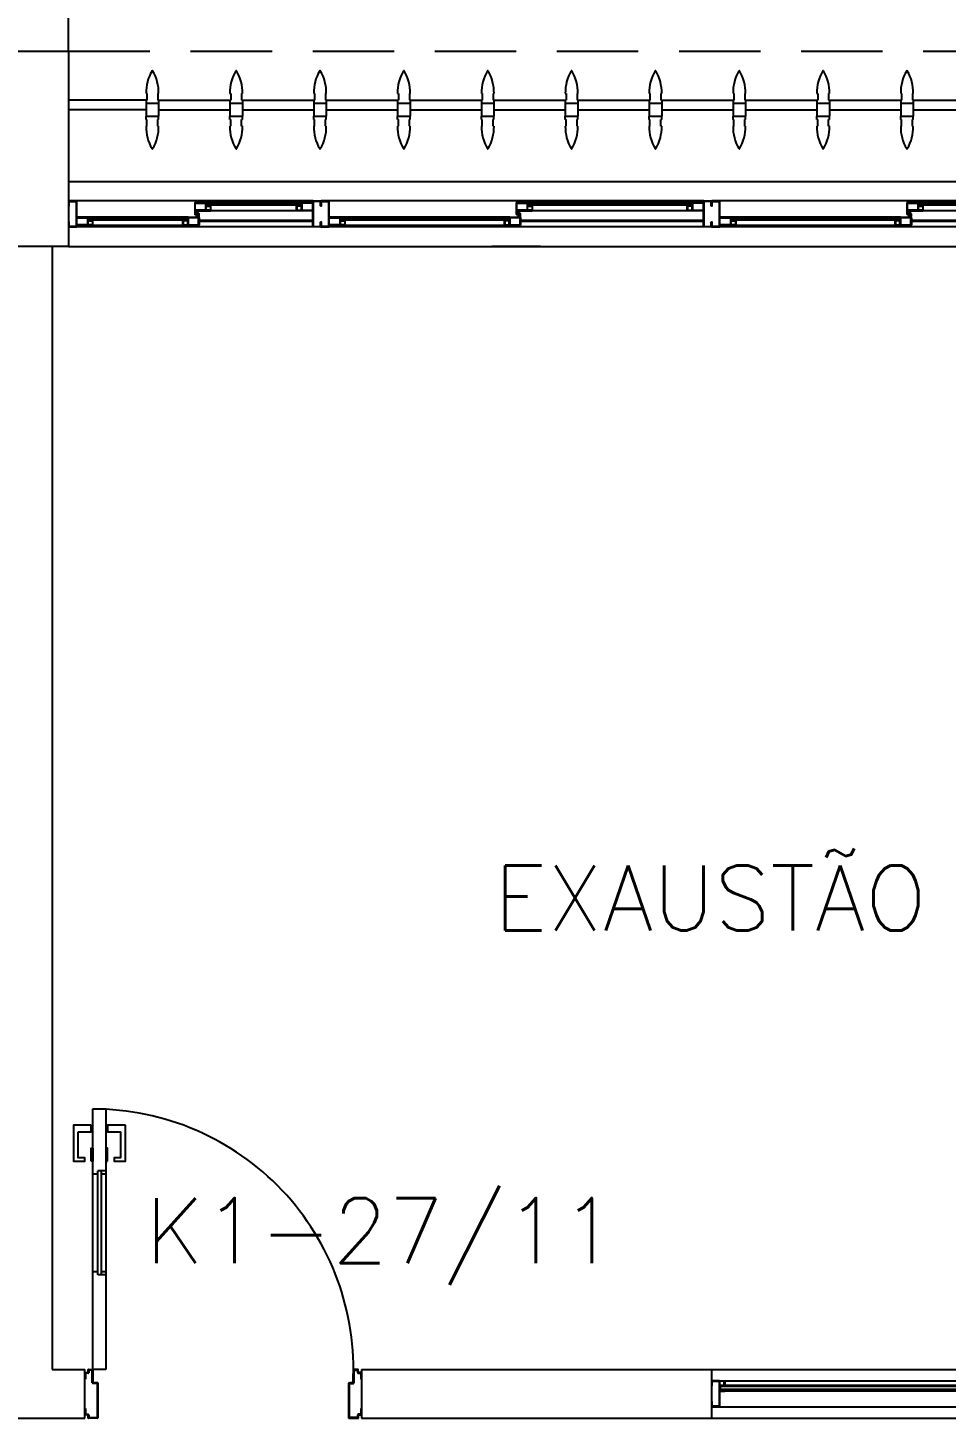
# Model space of a CAD drawing. Header units: millimetres. Extents: x 1887 to 2405, y 1100 to 1335.
# Drawn here: x 2161.485 to 2164.305, y 1267.448 to 1271.72 of the extents above; entities that cross this region are included whole.
import ezdxf

# ---------------------------------------------------------------- set-up
doc = ezdxf.new("R2010")
doc.units = ezdxf.units.MM
doc.linetypes.add('HIDDEN', pattern=[0.375, 0.25, -0.125])
for name, color, linetype in [('AR-ALV', 2, 'Continuous'), ('AR-BRISES', 1, 'Continuous'), ('AR-ESQ', 1, 'Continuous'), ('AR-ESTC', 3, 'Continuous'), ('AR-PEITORIL', 1, 'Continuous'), ('AR-PERGOLAPROJ', 1, 'HIDDEN'), ('AR-PORTA', 1, 'Continuous'), ('BR-PAINEL', 1, 'Continuous'), ('BR-SUPORTE', 1, 'Continuous'), ('DT-ESQ-BAGUETE-C', 2, 'Continuous'), ('DT-ESQ-BAGUETE-V', 1, 'Continuous'), ('DT-ESQ-CHAPA DOBRADA-V', 1, 'Continuous'), ('DT-ESQ-MARCO-V', 1, 'Continuous'), ('DT-ESQ-PERFIL CADEIRA-C', 2, 'Continuous'), ('DT-ESQ-PERFIL CADEIRA-V', 1, 'Continuous'), ('DT-ESQ-PERFIL U SIMPLES-C', 2, 'Continuous'), ('DT-ESQ-PERFIL U-C', 2, 'Continuous'), ('DT-ESQ-PERFIL U-V', 1, 'Continuous'), ('DT-ESQ-VIDRO-C', 2, 'Continuous'), ('ENDEREÇO', 2, 'Continuous'), ('maçaneta', 1, 'Continuous'), ('mov', 1, 'Continuous'), ('PG-PROJ', 1, 'HIDDEN'), ('PM-PERFIL U-C', 2, 'Continuous'), ('PM-VIDRO', 1, 'Continuous'), ('pm1', 2, 'Continuous'), ('pm2', 2, 'Continuous'), ('TEXTO', 2, 'Continuous')]:
    doc.layers.add(name, color=color, linetype=linetype)
doc.styles.add('UNB-100', font='simplex.shx', dxfattribs={"height": 0.2})
doc.styles.add('UNB1-100', font='simplex.shx', dxfattribs={"height": 0.2})

# ---------------------------------------------------------------- blocks, each defined once
blk = doc.blocks.new('EF40-P')
at = {"layer": 'DT-ESQ-BAGUETE-C', "color": 2, "ltscale": 0.1}
for points in [[(2.61, -0.08), (2.5965, -0.08), (2.5965, -0.0785), (2.6095, -0.0785, 0.414214), (2.61, -0.078), (2.61, -0.067, 0.414214), (2.6095, -0.0665), (2.5965, -0.0665), (2.5965, -0.065), (2.61, -0.065, -0.414214), (2.6115, -0.0665), (2.6115, -0.0785, -0.414214)], [(3.1015, -0.08), (3.115, -0.08), (3.115, -0.0785), (3.102, -0.0785, -0.414214), (3.1015, -0.078), (3.1015, -0.067, -0.414214), (3.102, -0.0665), (3.115, -0.0665), (3.115, -0.065), (3.1015, -0.065, 0.414214), (3.1, -0.0665), (3.1, -0.0785, 0.414214)], [(3.81, -0.08), (3.7965, -0.08), (3.7965, -0.0785), (3.8095, -0.0785, 0.414214), (3.81, -0.078), (3.81, -0.067, 0.414214), (3.8095, -0.0665), (3.7965, -0.0665), (3.7965, -0.065), (3.81, -0.065, -0.414214), (3.8115, -0.0665), (3.8115, -0.0785, -0.414214)], [(4.3015, -0.08), (4.315, -0.08), (4.315, -0.0785), (4.302, -0.0785, -0.414214), (4.3015, -0.078), (4.3015, -0.067, -0.414214), (4.302, -0.0665), (4.315, -0.0665), (4.315, -0.065), (4.3015, -0.065, 0.414214), (4.3, -0.0665), (4.3, -0.0785, 0.414214)], [(4.7975, -0.08), (4.784, -0.08), (4.784, -0.0785), (4.797, -0.0785, 0.414214), (4.7975, -0.078), (4.7975, -0.067, 0.414214), (4.797, -0.0665), (4.784, -0.0665), (4.784, -0.065), (4.7975, -0.065, -0.414214), (4.799, -0.0665), (4.799, -0.0785, -0.414214)], [(5.0765, -0.08), (5.09, -0.08), (5.09, -0.0785), (5.077, -0.0785, -0.414214), (5.0765, -0.078), (5.0765, -0.067, -0.414214), (5.077, -0.0665), (5.09, -0.0665), (5.09, -0.065), (5.0765, -0.065, 0.414214), (5.075, -0.0665), (5.075, -0.0785, 0.414214)], [(2.5265, -0.125), (2.54, -0.125), (2.54, -0.1235), (2.527, -0.1235, -0.414214), (2.5265, -0.123), (2.5265, -0.112, -0.414214), (2.527, -0.1115), (2.54, -0.1115), (2.54, -0.11), (2.5265, -0.11, 0.414214), (2.525, -0.1115), (2.525, -0.1235, 0.414214)], [(3.2485, -0.125), (3.235, -0.125), (3.235, -0.1235), (3.248, -0.1235, 0.414214), (3.2485, -0.123), (3.2485, -0.112, 0.414214), (3.248, -0.1115), (3.235, -0.1115), (3.235, -0.11), (3.2485, -0.11, -0.414214), (3.25, -0.1115), (3.25, -0.1235, -0.414214)], [(3.7265, -0.125), (3.74, -0.125), (3.74, -0.1235), (3.727, -0.1235, -0.414214), (3.7265, -0.123), (3.7265, -0.112, -0.414214), (3.727, -0.1115), (3.74, -0.1115), (3.74, -0.11), (3.7265, -0.11, 0.414214), (3.725, -0.1115), (3.725, -0.1235, 0.414214)], [(4.4485, -0.125), (4.435, -0.125), (4.435, -0.1235), (4.448, -0.1235, 0.414214), (4.4485, -0.123), (4.4485, -0.112, 0.414214), (4.448, -0.1115), (4.435, -0.1115), (4.435, -0.11), (4.4485, -0.11, -0.414214), (4.45, -0.1115), (4.45, -0.1235, -0.414214)], [(4.714, -0.125), (4.7275, -0.125), (4.7275, -0.1235), (4.7145, -0.1235, -0.414214), (4.714, -0.123), (4.714, -0.112, -0.414214), (4.7145, -0.1115), (4.7275, -0.1115), (4.7275, -0.11), (4.714, -0.11, 0.414214), (4.7125, -0.1115), (4.7125, -0.1235, 0.414214)]]:
    blk.add_lwpolyline(points, format="xyb", close=True, dxfattribs=at)
at = {"layer": 'DT-ESQ-BAGUETE-V', "ltscale": 0.1}
for p, q in [((2.61, -0.065), (3.1015, -0.065)), ((3.81, -0.065), (4.3015, -0.065)), ((4.7975, -0.065), (5.0765, -0.065))]:
    blk.add_line(p, q, dxfattribs=at)
at = {"layer": 'DT-ESQ-BAGUETE-V', "color": 1, "ltscale": 0.1}
for p, q in [((2.0485, -0.11), (2.5265, -0.11)), ((3.2485, -0.11), (3.7265, -0.11)), ((4.4485, -0.11), (4.714, -0.11))]:
    blk.add_line(p, q, dxfattribs=at)
at = {"layer": 'DT-ESQ-CHAPA DOBRADA-V', "color": 1, "ltscale": 0.1}
for p, q in [((2, -0.077), (2.5615, -0.077)), ((2, -0.08), (2.5615, -0.08)), ((3.2, -0.077), (3.7615, -0.077)), ((3.2, -0.08), (3.7615, -0.08))]:
    blk.add_line(p, q, dxfattribs=at)
at = {"layer": 'DT-ESQ-CHAPA DOBRADA-V', "ltscale": 0.1}
for p, q in [((4.4, -0.077), (4.749, -0.077)), ((4.4, -0.08), (4.749, -0.08))]:
    blk.add_line(p, q, dxfattribs=at)
at = {"layer": 'DT-ESQ-PERFIL CADEIRA-C', "color": 2, "ltscale": 0.1}
for p, q in [((2.5635, -0.0885), (2.61, -0.0885)), ((3.15, -0.0885), (3.1015, -0.0885)), ((3.7635, -0.0885), (3.81, -0.0885)), ((4.35, -0.0885), (4.3015, -0.0885)), ((4.751, -0.0885), (4.7975, -0.0885)), ((5.125, -0.0885), (5.0765, -0.0885)), ((2.573, -0.1335), (2.5265, -0.1335)), ((3.2, -0.1335), (3.2485, -0.1335)), ((3.773, -0.1335), (3.7265, -0.1335)), ((4.7605, -0.1335), (4.714, -0.1335))]:
    blk.add_line(p, q, dxfattribs=at)
at = {"layer": 'DT-ESQ-PERFIL CADEIRA-C', "ltscale": 0.1}
blk.add_line((4.4, -0.1335), (4.4485, -0.1335), dxfattribs=at)
at = {"layer": 'DT-ESQ-PERFIL CADEIRA-C', "color": 2, "ltscale": 0.1}
for points in [[(2.61, -0.087, -1), (2.61, -0.09), (2.5635, -0.09, -0.414214), (2.5615, -0.088), (2.5615, -0.067, -0.414214), (2.5635, -0.065), (2.595, -0.065, -0.414214), (2.5965, -0.0665), (2.5965, -0.087)], [(2.5965, -0.0885, -0.198913), (2.5954, -0.0881, -0.198913), (2.595, -0.087), (2.595, -0.067, 0.414214), (2.5945, -0.0665), (2.5635, -0.0665, 0.414214), (2.563, -0.067), (2.563, -0.088, 0.414214), (2.5635, -0.0885)], [(3.1015, -0.09), (3.15, -0.09), (3.15, -0.0885), (3.115, -0.0885, 0.198912), (3.1161, -0.0881, 0.198913), (3.1165, -0.087), (3.1165, -0.067, -0.414214), (3.117, -0.0665), (3.15, -0.0665), (3.15, -0.065), (3.1165, -0.065, 0.414214), (3.115, -0.0665), (3.115, -0.0785), (3.115, -0.08), (3.115, -0.087), (3.1015, -0.087, 1)], [(3.81, -0.087, -1), (3.81, -0.09), (3.7635, -0.09, -0.414214), (3.7615, -0.088), (3.7615, -0.067, -0.414214), (3.7635, -0.065), (3.795, -0.065, -0.414214), (3.7965, -0.0665), (3.7965, -0.087)], [(3.7965, -0.0885, -0.198913), (3.7954, -0.0881, -0.198913), (3.795, -0.087), (3.795, -0.067, 0.414214), (3.7945, -0.0665), (3.7635, -0.0665, 0.414214), (3.763, -0.067), (3.763, -0.088, 0.414214), (3.7635, -0.0885)], [(4.3015, -0.09), (4.35, -0.09), (4.35, -0.0885), (4.315, -0.0885, 0.198912), (4.3161, -0.0881, 0.198913), (4.3165, -0.087), (4.3165, -0.067, -0.414214), (4.317, -0.0665), (4.35, -0.0665), (4.35, -0.065), (4.3165, -0.065, 0.414214), (4.315, -0.0665), (4.315, -0.0785), (4.315, -0.08), (4.315, -0.087), (4.3015, -0.087, 1)], [(4.7975, -0.087, -1), (4.7975, -0.09), (4.751, -0.09, -0.414214), (4.749, -0.088), (4.749, -0.067, -0.414214), (4.751, -0.065), (4.7825, -0.065, -0.414214), (4.784, -0.0665), (4.784, -0.087)], [(4.784, -0.0885, -0.198913), (4.7829, -0.0881, -0.198913), (4.7825, -0.087), (4.7825, -0.067, 0.414214), (4.782, -0.0665), (4.751, -0.0665, 0.414214), (4.7505, -0.067), (4.7505, -0.088, 0.414214), (4.751, -0.0885)], [(5.0765, -0.09), (5.125, -0.09), (5.125, -0.0885), (5.09, -0.0885, 0.198912), (5.0911, -0.0881, 0.198913), (5.0915, -0.087), (5.0915, -0.067, -0.414214), (5.092, -0.0665), (5.125, -0.0665), (5.125, -0.065), (5.0915, -0.065, 0.414214), (5.09, -0.0665), (5.09, -0.0785), (5.09, -0.08), (5.09, -0.087), (5.0765, -0.087, 1)], [(2.5265, -0.132, 1), (2.5265, -0.135), (2.573, -0.135, 0.414214), (2.575, -0.133), (2.575, -0.112, 0.414214), (2.573, -0.11), (2.5415, -0.11, 0.414214), (2.54, -0.1115), (2.54, -0.132)], [(2.54, -0.1335, 0.198913), (2.5411, -0.1331, 0.198913), (2.5415, -0.132), (2.5415, -0.112, -0.414214), (2.542, -0.1115), (2.573, -0.1115, -0.414214), (2.5735, -0.112), (2.5735, -0.133, -0.414214), (2.573, -0.1335)], [(3.2485, -0.135), (3.2, -0.135), (3.2, -0.1335), (3.235, -0.1335, -0.198912), (3.2339, -0.1331, -0.198913), (3.2335, -0.132), (3.2335, -0.112, 0.414214), (3.233, -0.1115), (3.2, -0.1115), (3.2, -0.11), (3.2335, -0.11, -0.414214), (3.235, -0.1115), (3.235, -0.1235), (3.235, -0.125), (3.235, -0.132), (3.2485, -0.132, -1)], [(3.7265, -0.132, 1), (3.7265, -0.135), (3.773, -0.135, 0.414214), (3.775, -0.133), (3.775, -0.112, 0.414214), (3.773, -0.11), (3.7415, -0.11, 0.414214), (3.74, -0.1115), (3.74, -0.132)], [(3.74, -0.1335, 0.198913), (3.7411, -0.1331, 0.198913), (3.7415, -0.132), (3.7415, -0.112, -0.414214), (3.742, -0.1115), (3.773, -0.1115, -0.414214), (3.7735, -0.112), (3.7735, -0.133, -0.414214), (3.773, -0.1335)], [(4.4485, -0.135), (4.4, -0.135), (4.4, -0.1335), (4.435, -0.1335, -0.198912), (4.4339, -0.1331, -0.198913), (4.4335, -0.132), (4.4335, -0.112, 0.414214), (4.433, -0.1115), (4.4, -0.1115), (4.4, -0.11), (4.4335, -0.11, -0.414214), (4.435, -0.1115), (4.435, -0.1235), (4.435, -0.125), (4.435, -0.132), (4.4485, -0.132, -1)], [(4.714, -0.132, 1), (4.714, -0.135), (4.7605, -0.135, 0.414214), (4.7625, -0.133), (4.7625, -0.112, 0.414214), (4.7605, -0.11), (4.729, -0.11, 0.414214), (4.7275, -0.1115), (4.7275, -0.132)], [(4.7275, -0.1335, 0.198913), (4.7286, -0.1331, 0.198913), (4.729, -0.132), (4.729, -0.112, -0.414214), (4.7295, -0.1115), (4.7605, -0.1115, -0.414214), (4.761, -0.112), (4.761, -0.133, -0.414214), (4.7605, -0.1335)]]:
    blk.add_lwpolyline(points, format="xyb", close=True, dxfattribs=at)
at = {"layer": 'DT-ESQ-PERFIL CADEIRA-V', "color": 1, "ltscale": 0.1}
for p, q in [((2.595, -0.09), (3.1015, -0.09)), ((3.795, -0.09), (4.3015, -0.09)), ((4.7825, -0.09), (5.0765, -0.09)), ((2.0485, -0.135), (2.5265, -0.135)), ((4.4485, -0.135), (4.714, -0.135))]:
    blk.add_line(p, q, dxfattribs=at)
at = {"layer": 'DT-ESQ-PERFIL CADEIRA-V', "color": 2, "ltscale": 0.1}
blk.add_line((3.2485, -0.135), (3.7265, -0.135), dxfattribs=at)
at = {"layer": 'DT-ESQ-PERFIL U SIMPLES-C', "color": 2, "ltscale": 0.1}
for points in [[(2.5635, -0.102), (2.5715, -0.102), (2.5715, -0.1005), (2.5635, -0.1005, -0.414214), (2.563, -0.1), (2.563, -0.092, -0.414214), (2.5635, -0.0915), (2.5715, -0.0915), (2.5715, -0.09), (2.5635, -0.09, 0.414214), (2.5615, -0.092), (2.5615, -0.1, 0.414214)], [(2.573, -0.098), (2.565, -0.098), (2.565, -0.0995), (2.573, -0.0995, -0.414214), (2.5735, -0.1), (2.5735, -0.108, -0.414214), (2.573, -0.1085), (2.565, -0.1085), (2.565, -0.11), (2.573, -0.11, 0.414214), (2.575, -0.108), (2.575, -0.1, 0.414214)], [(3.7635, -0.102), (3.7715, -0.102), (3.7715, -0.1005), (3.7635, -0.1005, -0.414214), (3.763, -0.1), (3.763, -0.092, -0.414214), (3.7635, -0.0915), (3.7715, -0.0915), (3.7715, -0.09), (3.7635, -0.09, 0.414214), (3.7615, -0.092), (3.7615, -0.1, 0.414214)], [(3.773, -0.098), (3.765, -0.098), (3.765, -0.0995), (3.773, -0.0995, -0.414214), (3.7735, -0.1), (3.7735, -0.108, -0.414214), (3.773, -0.1085), (3.765, -0.1085), (3.765, -0.11), (3.773, -0.11, 0.414214), (3.775, -0.108), (3.775, -0.1, 0.414214)], [(4.751, -0.102), (4.759, -0.102), (4.759, -0.1005), (4.751, -0.1005, -0.414214), (4.7505, -0.1), (4.7505, -0.092, -0.414214), (4.751, -0.0915), (4.759, -0.0915), (4.759, -0.09), (4.751, -0.09, 0.414214), (4.749, -0.092), (4.749, -0.1, 0.414214)], [(4.7605, -0.098), (4.7525, -0.098), (4.7525, -0.0995), (4.7605, -0.0995, -0.414214), (4.761, -0.1), (4.761, -0.108, -0.414214), (4.7605, -0.1085), (4.7525, -0.1085), (4.7525, -0.11), (4.7605, -0.11, 0.414214), (4.7625, -0.108), (4.7625, -0.1, 0.414214)]]:
    blk.add_lwpolyline(points, format="xyb", close=True, dxfattribs=at)
at = {"layer": 'DT-ESQ-PERFIL U-C', "color": 2, "ltscale": 0.1}
for points in [[(3.175, -0.0615, 0.414214), (3.1735, -0.06), (3.1515, -0.06, 0.414214), (3.15, -0.0615), (3.15, -0.1385, 0.414214), (3.1515, -0.14), (3.1735, -0.14, 0.414214), (3.175, -0.1385), (3.175, -0.125), (3.1735, -0.125), (3.1735, -0.138, -0.414214), (3.173, -0.1385), (3.152, -0.1385, -0.414214), (3.1515, -0.138), (3.1515, -0.062, -0.414214), (3.152, -0.0615), (3.173, -0.0615, -0.414214), (3.1735, -0.062), (3.1735, -0.075), (3.175, -0.075)], [(3.175, -0.0615, -0.414214), (3.1765, -0.06), (3.1985, -0.06, -0.414214), (3.2, -0.0615), (3.2, -0.1385, -0.414214), (3.1985, -0.14), (3.1765, -0.14, -0.414214), (3.175, -0.1385), (3.175, -0.125), (3.1765, -0.125), (3.1765, -0.138, 0.414214), (3.177, -0.1385), (3.198, -0.1385, 0.414214), (3.1985, -0.138), (3.1985, -0.062, 0.414214), (3.198, -0.0615), (3.177, -0.0615, 0.414214), (3.1765, -0.062), (3.1765, -0.075), (3.175, -0.075)], [(4.375, -0.0615, 0.414214), (4.3735, -0.06), (4.3515, -0.06, 0.414214), (4.35, -0.0615), (4.35, -0.1385, 0.414214), (4.3515, -0.14), (4.3735, -0.14, 0.414214), (4.375, -0.1385), (4.375, -0.125), (4.3735, -0.125), (4.3735, -0.138, -0.414214), (4.373, -0.1385), (4.352, -0.1385, -0.414214), (4.3515, -0.138), (4.3515, -0.062, -0.414214), (4.352, -0.0615), (4.373, -0.0615, -0.414214), (4.3735, -0.062), (4.3735, -0.075), (4.375, -0.075)], [(4.375, -0.0615, -0.414214), (4.3765, -0.06), (4.3985, -0.06, -0.414214), (4.4, -0.0615), (4.4, -0.1385, -0.414214), (4.3985, -0.14), (4.3765, -0.14, -0.414214), (4.375, -0.1385), (4.375, -0.125), (4.3765, -0.125), (4.3765, -0.138, 0.414214), (4.377, -0.1385), (4.398, -0.1385, 0.414214), (4.3985, -0.138), (4.3985, -0.062, 0.414214), (4.398, -0.0615), (4.377, -0.0615, 0.414214), (4.3765, -0.062), (4.3765, -0.075), (4.375, -0.075)], [(5.15, -0.0615, 0.414214), (5.1485, -0.06), (5.1265, -0.06, 0.414214), (5.125, -0.0615), (5.125, -0.1385, 0.414214), (5.1265, -0.14), (5.1485, -0.14, 0.414214), (5.15, -0.1385), (5.15, -0.125), (5.1485, -0.125), (5.1485, -0.138, -0.414214), (5.148, -0.1385), (5.127, -0.1385, -0.414214), (5.1265, -0.138), (5.1265, -0.062, -0.414214), (5.127, -0.0615), (5.148, -0.0615, -0.414214), (5.1485, -0.062), (5.1485, -0.075), (5.15, -0.075)]]:
    blk.add_lwpolyline(points, format="xyb", close=True, dxfattribs=at)
at = {"layer": 'DT-ESQ-PERFIL U-V', "color": 1, "ltscale": 0.1}
for p, q in [((1.9985, -0.06), (3.1515, -0.06)), ((4.3985, -0.06), (5.1265, -0.06)), ((1.9985, -0.14), (3.1515, -0.14)), ((4.3985, -0.14), (5.1265, -0.14))]:
    blk.add_line(p, q, dxfattribs=at)
at = {"layer": 'DT-ESQ-PERFIL U-V', "ltscale": 0.1}
for p, q in [((3.1985, -0.06), (4.3515, -0.06)), ((3.1985, -0.14), (4.3515, -0.14))]:
    blk.add_line(p, q, dxfattribs=at)
at = {"layer": 'DT-ESQ-VIDRO-C', "ltscale": 0.1}
for points in [[(3.1125, -0.085), (3.1125, -0.082), (2.599, -0.082), (2.599, -0.085)], [(4.3125, -0.085), (4.3125, -0.082), (3.799, -0.082), (3.799, -0.085)], [(5.0875, -0.085), (5.0875, -0.082), (4.7865, -0.082), (4.7865, -0.085)], [(2.038, -0.13), (2.038, -0.127), (2.537, -0.127), (2.537, -0.13)], [(3.238, -0.13), (3.238, -0.127), (3.737, -0.127), (3.737, -0.13)], [(4.438, -0.13), (4.438, -0.127), (4.7245, -0.127), (4.7245, -0.13)]]:
    blk.add_lwpolyline(points, close=True, dxfattribs=at)
blk = doc.blocks.new('EF05-P')
at = {"layer": 'DT-ESQ-BAGUETE-C', "ltscale": 0.1}
blk.add_lwpolyline([(0.039, -0.05), (0.0255, -0.05), (0.0255, -0.0485), (0.039, -0.0485), (0.039, -0.0365), (0.0255, -0.0365), (0.0255, -0.035), (0.039, -0.035, -0.414214), (0.0405, -0.0365), (0.0405, -0.0485, -0.414214)], format="xyb", close=True, dxfattribs=at)
at = {"layer": 'DT-ESQ-BAGUETE-C', "color": 2, "ltscale": 0.1}
blk.add_lwpolyline([(1.161, -0.05), (1.1745, -0.05), (1.1745, -0.0485), (1.161, -0.0485), (1.161, -0.0365), (1.1745, -0.0365), (1.1745, -0.035), (1.161, -0.035, 0.414214), (1.1595, -0.0365), (1.1595, -0.0485, 0.414214)], format="xyb", close=True, dxfattribs=at)
at = {"layer": 'DT-ESQ-BAGUETE-V', "color": 2, "ltscale": 0.1}
blk.add_line((1.161, -0.05), (0.039, -0.05), dxfattribs=at)
at = {"layer": 'DT-ESQ-CHAPA DOBRADA-V', "color": 2, "ltscale": 0.1}
blk.add_line((1.16, -0.067), (0.04, -0.067), dxfattribs=at)
at = {"layer": 'DT-ESQ-MARCO-V', "color": 1, "ltscale": 0.1}
for p, q in [((0.0235, -0.035), (1.1765, -0.035)), ((0.0235, -0.115), (1.1765, -0.115))]:
    blk.add_line(p, q, dxfattribs=at)
at = {"layer": 'DT-ESQ-PERFIL U-C', "color": 2, "ltscale": 0.1}
for points in [[(0.025, -0.0655), (0.025, -0.0655, 0.414214), (0.0235, -0.067), (0.0235, -0.1135), (0.0015, -0.1135), (0.0015, -0.1), (0, -0.1), (0, -0.1135, 0.414214), (0.0015, -0.115), (0.0235, -0.115, 0.414214), (0.025, -0.1135), (0.025, -0.067), (0.04, -0.067, 1), (0.04, -0.064), (0.025, -0.064), (0.025, -0.0365, 0.414214), (0.0235, -0.035), (0.0015, -0.035, 0.414214), (0, -0.0365), (0, -0.05), (0.0015, -0.05), (0.0015, -0.0365), (0.0235, -0.0365), (0.0235, -0.064, 0.414214), (0.025, -0.0655), (0.04, -0.0655)], [(1.175, -0.0655), (1.175, -0.0655, -0.414214), (1.1765, -0.067), (1.1765, -0.1135), (1.1985, -0.1135), (1.1985, -0.1), (1.2, -0.1), (1.2, -0.1135, -0.414214), (1.1985, -0.115), (1.1765, -0.115, -0.414214), (1.175, -0.1135), (1.175, -0.067), (1.16, -0.067, -1), (1.16, -0.064), (1.175, -0.064), (1.175, -0.0365, -0.414214), (1.1765, -0.035), (1.1985, -0.035, -0.414214), (1.2, -0.0365), (1.2, -0.05), (1.1985, -0.05), (1.1985, -0.0365), (1.1765, -0.0365), (1.1765, -0.064, -0.414214), (1.175, -0.0655), (1.16, -0.0655)]]:
    blk.add_lwpolyline(points, format="xyb", dxfattribs=at)
at = {"layer": 'DT-ESQ-VIDRO-C', "color": 2, "ltscale": 0.1}
blk.add_lwpolyline([(0.027, -0.062), (0.027, -0.052), (1.173, -0.052), (1.173, -0.062)], close=True, dxfattribs=at)
blk = doc.blocks.new('BR-MODULO8')
at = {"layer": 'BR-PAINEL'}
for p, q in [((-4.9117, 0.27), (-4.9092, 0.27)), ((-4.9092, 0.27), (-4.9092, 0.25)), ((-4.8758, 0.27), (-4.8758, 0.25)), ((-4.8733, 0.27), (-4.8758, 0.27)), ((-4.6542, 0.27), (-4.6517, 0.27)), ((-4.6517, 0.27), (-4.6517, 0.25)), ((-4.6183, 0.27), (-4.6183, 0.25)), ((-4.6158, 0.27), (-4.6183, 0.27)), ((-4.3967, 0.27), (-4.3942, 0.27)), ((-4.3942, 0.27), (-4.3942, 0.25)), ((-4.3608, 0.27), (-4.3608, 0.25)), ((-4.3583, 0.27), (-4.3608, 0.27)), ((-4.1392, 0.27), (-4.1367, 0.27)), ((-4.1367, 0.27), (-4.1367, 0.25)), ((-4.1033, 0.27), (-4.1033, 0.25)), ((-4.1008, 0.27), (-4.1033, 0.27)), ((-3.8817, 0.27), (-3.8792, 0.27)), ((-3.8792, 0.27), (-3.8792, 0.25)), ((-3.8458, 0.27), (-3.8458, 0.25)), ((-3.8433, 0.27), (-3.8458, 0.27)), ((-3.6242, 0.27), (-3.6217, 0.27)), ((-3.6217, 0.27), (-3.6217, 0.25)), ((-3.5883, 0.27), (-3.5883, 0.25)), ((-3.5858, 0.27), (-3.5883, 0.27)), ((-3.3667, 0.27), (-3.3642, 0.27)), ((-3.3642, 0.27), (-3.3642, 0.25)), ((-3.3308, 0.27), (-3.3308, 0.25)), ((-3.3283, 0.27), (-3.3308, 0.27)), ((-3.1092, 0.27), (-3.1067, 0.27)), ((-3.1067, 0.27), (-3.1067, 0.25)), ((-3.0733, 0.27), (-3.0733, 0.25)), ((-3.0708, 0.27), (-3.0733, 0.27)), ((-2.8517, 0.27), (-2.8492, 0.27)), ((-2.8492, 0.27), (-2.8492, 0.25)), ((-2.8158, 0.27), (-2.8158, 0.25)), ((-2.8133, 0.27), (-2.8158, 0.27)), ((-2.5942, 0.27), (-2.5917, 0.27)), ((-2.5917, 0.27), (-2.5917, 0.25)), ((-2.5583, 0.27), (-2.5583, 0.25)), ((-2.5558, 0.27), (-2.5583, 0.27)), ((-4.9117, 0.25), (-4.9117, 0.24)), ((-4.9117, 0.25), (-4.9092, 0.25)), ((-4.9117, 0.24), (-4.8733, 0.24)), ((-4.9117, 0.24), (-4.9117, 0.2)), ((-4.8733, 0.25), (-4.8758, 0.25)), ((-4.8733, 0.25), (-4.8733, 0.24)), ((-4.8733, 0.24), (-4.8733, 0.2)), ((-4.6542, 0.25), (-4.6542, 0.24)), ((-4.6542, 0.25), (-4.6517, 0.25)), ((-4.6542, 0.24), (-4.6158, 0.24)), ((-4.6542, 0.24), (-4.6542, 0.2)), ((-4.6158, 0.25), (-4.6183, 0.25)), ((-4.6158, 0.25), (-4.6158, 0.24)), ((-4.6158, 0.24), (-4.6158, 0.2)), ((-4.3967, 0.25), (-4.3967, 0.24)), ((-4.3967, 0.25), (-4.3942, 0.25)), ((-4.3967, 0.24), (-4.3583, 0.24)), ((-4.3967, 0.24), (-4.3967, 0.2)), ((-4.3583, 0.25), (-4.3608, 0.25)), ((-4.3583, 0.25), (-4.3583, 0.24)), ((-4.3583, 0.24), (-4.3583, 0.2)), ((-4.1392, 0.25), (-4.1392, 0.24)), ((-4.1392, 0.25), (-4.1367, 0.25)), ((-4.1392, 0.24), (-4.1008, 0.24)), ((-4.1392, 0.24), (-4.1392, 0.2)), ((-4.1008, 0.25), (-4.1033, 0.25)), ((-4.1008, 0.25), (-4.1008, 0.24)), ((-4.1008, 0.24), (-4.1008, 0.2)), ((-3.8817, 0.25), (-3.8817, 0.24)), ((-3.8817, 0.25), (-3.8792, 0.25)), ((-3.8817, 0.24), (-3.8433, 0.24)), ((-3.8817, 0.24), (-3.8817, 0.2)), ((-3.8433, 0.25), (-3.8458, 0.25)), ((-3.8433, 0.25), (-3.8433, 0.24)), ((-3.8433, 0.24), (-3.8433, 0.2)), ((-3.6242, 0.25), (-3.6242, 0.24)), ((-3.6242, 0.25), (-3.6217, 0.25)), ((-3.6242, 0.24), (-3.5858, 0.24)), ((-3.6242, 0.24), (-3.6242, 0.2)), ((-3.5858, 0.25), (-3.5883, 0.25)), ((-3.5858, 0.25), (-3.5858, 0.24)), ((-3.5858, 0.24), (-3.5858, 0.2)), ((-3.3667, 0.25), (-3.3667, 0.24)), ((-3.3667, 0.25), (-3.3642, 0.25)), ((-3.3667, 0.24), (-3.3283, 0.24)), ((-3.3667, 0.24), (-3.3667, 0.2)), ((-3.3283, 0.25), (-3.3308, 0.25)), ((-3.3283, 0.25), (-3.3283, 0.24)), ((-3.3283, 0.24), (-3.3283, 0.2)), ((-3.1092, 0.25), (-3.1092, 0.24)), ((-3.1092, 0.25), (-3.1067, 0.25)), ((-3.1092, 0.24), (-3.0708, 0.24)), ((-3.1092, 0.24), (-3.1092, 0.2)), ((-3.0708, 0.25), (-3.0733, 0.25)), ((-3.0708, 0.25), (-3.0708, 0.24)), ((-3.0708, 0.24), (-3.0708, 0.2)), ((-2.8517, 0.25), (-2.8517, 0.24)), ((-2.8517, 0.25), (-2.8492, 0.25)), ((-2.8517, 0.24), (-2.8133, 0.24)), ((-2.8517, 0.24), (-2.8517, 0.2)), ((-2.8133, 0.25), (-2.8158, 0.25)), ((-2.8133, 0.25), (-2.8133, 0.24)), ((-2.8133, 0.24), (-2.8133, 0.2)), ((-2.5942, 0.25), (-2.5942, 0.24)), ((-2.5942, 0.25), (-2.5917, 0.25)), ((-2.5942, 0.24), (-2.5558, 0.24)), ((-2.5942, 0.24), (-2.5942, 0.2)), ((-2.5558, 0.25), (-2.5583, 0.25)), ((-2.5558, 0.25), (-2.5558, 0.24)), ((-2.5558, 0.24), (-2.5558, 0.2)), ((-4.9117, 0.2), (-4.8733, 0.2)), ((-4.9117, 0.19), (-4.9117, 0.2)), ((-4.9117, 0.19), (-4.9092, 0.19)), ((-4.9092, 0.17), (-4.9092, 0.19)), ((-4.8733, 0.19), (-4.8758, 0.19)), ((-4.8758, 0.17), (-4.8758, 0.19)), ((-4.8733, 0.19), (-4.8733, 0.2)), ((-4.6542, 0.2), (-4.6158, 0.2)), ((-4.6542, 0.19), (-4.6542, 0.2)), ((-4.6542, 0.19), (-4.6517, 0.19)), ((-4.6517, 0.17), (-4.6517, 0.19)), ((-4.6158, 0.19), (-4.6183, 0.19)), ((-4.6183, 0.17), (-4.6183, 0.19)), ((-4.6158, 0.19), (-4.6158, 0.2)), ((-4.3967, 0.2), (-4.3583, 0.2)), ((-4.3967, 0.19), (-4.3967, 0.2)), ((-4.3967, 0.19), (-4.3942, 0.19)), ((-4.3942, 0.17), (-4.3942, 0.19)), ((-4.3583, 0.19), (-4.3608, 0.19)), ((-4.3608, 0.17), (-4.3608, 0.19)), ((-4.3583, 0.19), (-4.3583, 0.2)), ((-4.1392, 0.2), (-4.1008, 0.2)), ((-4.1392, 0.19), (-4.1392, 0.2)), ((-4.1392, 0.19), (-4.1367, 0.19)), ((-4.1367, 0.17), (-4.1367, 0.19)), ((-4.1008, 0.19), (-4.1033, 0.19)), ((-4.1033, 0.17), (-4.1033, 0.19)), ((-4.1008, 0.19), (-4.1008, 0.2)), ((-3.8817, 0.2), (-3.8433, 0.2)), ((-3.8817, 0.19), (-3.8817, 0.2)), ((-3.8817, 0.19), (-3.8792, 0.19)), ((-3.8792, 0.17), (-3.8792, 0.19)), ((-3.8433, 0.19), (-3.8458, 0.19)), ((-3.8458, 0.17), (-3.8458, 0.19)), ((-3.8433, 0.19), (-3.8433, 0.2)), ((-3.6242, 0.2), (-3.5858, 0.2)), ((-3.6242, 0.19), (-3.6242, 0.2)), ((-3.6242, 0.19), (-3.6217, 0.19)), ((-3.6217, 0.17), (-3.6217, 0.19)), ((-3.5858, 0.19), (-3.5883, 0.19)), ((-3.5883, 0.17), (-3.5883, 0.19)), ((-3.5858, 0.19), (-3.5858, 0.2)), ((-3.3667, 0.2), (-3.3283, 0.2)), ((-3.3667, 0.19), (-3.3667, 0.2)), ((-3.3667, 0.19), (-3.3642, 0.19)), ((-3.3642, 0.17), (-3.3642, 0.19)), ((-3.3283, 0.19), (-3.3308, 0.19)), ((-3.3308, 0.17), (-3.3308, 0.19)), ((-3.3283, 0.19), (-3.3283, 0.2)), ((-3.1092, 0.2), (-3.0708, 0.2)), ((-3.1092, 0.19), (-3.1092, 0.2)), ((-3.1092, 0.19), (-3.1067, 0.19)), ((-3.1067, 0.17), (-3.1067, 0.19)), ((-3.0708, 0.19), (-3.0733, 0.19)), ((-3.0733, 0.17), (-3.0733, 0.19)), ((-3.0708, 0.19), (-3.0708, 0.2)), ((-2.8517, 0.2), (-2.8133, 0.2)), ((-2.8517, 0.19), (-2.8517, 0.2)), ((-2.8517, 0.19), (-2.8492, 0.19)), ((-2.8492, 0.17), (-2.8492, 0.19)), ((-2.8133, 0.19), (-2.8158, 0.19)), ((-2.8158, 0.17), (-2.8158, 0.19)), ((-2.8133, 0.19), (-2.8133, 0.2)), ((-2.5942, 0.2), (-2.5558, 0.2)), ((-2.5942, 0.19), (-2.5942, 0.2)), ((-2.5942, 0.19), (-2.5917, 0.19)), ((-2.5917, 0.17), (-2.5917, 0.19)), ((-2.5558, 0.19), (-2.5583, 0.19)), ((-2.5583, 0.17), (-2.5583, 0.19)), ((-2.5558, 0.19), (-2.5558, 0.2)), ((-4.9117, 0.17), (-4.9092, 0.17)), ((-4.8733, 0.17), (-4.8758, 0.17)), ((-4.6542, 0.17), (-4.6517, 0.17)), ((-4.6158, 0.17), (-4.6183, 0.17)), ((-4.3967, 0.17), (-4.3942, 0.17)), ((-4.3583, 0.17), (-4.3608, 0.17)), ((-4.1392, 0.17), (-4.1367, 0.17)), ((-4.1008, 0.17), (-4.1033, 0.17)), ((-3.8817, 0.17), (-3.8792, 0.17)), ((-3.8433, 0.17), (-3.8458, 0.17)), ((-3.6242, 0.17), (-3.6217, 0.17)), ((-3.5858, 0.17), (-3.5883, 0.17)), ((-3.3667, 0.17), (-3.3642, 0.17)), ((-3.3283, 0.17), (-3.3308, 0.17)), ((-3.1092, 0.17), (-3.1067, 0.17)), ((-3.0708, 0.17), (-3.0733, 0.17)), ((-2.8517, 0.17), (-2.8492, 0.17)), ((-2.8133, 0.17), (-2.8158, 0.17)), ((-2.5942, 0.17), (-2.5917, 0.17)), ((-2.5558, 0.17), (-2.5583, 0.17))]:
    blk.add_line(p, q, dxfattribs=at)
for centre, radius, start, end in [((-4.7867, 0.2739), 0.1251, 148.4721, 181.772), ((-4.8925, 0.3387), 0.001, 37.1012, 142.8988), ((-4.9983, 0.2739), 0.1251, 358.228, 31.5279), ((-4.5292, 0.2739), 0.1251, 148.4721, 181.772), ((-4.635, 0.3387), 0.001, 37.1012, 142.8988), ((-4.7408, 0.2739), 0.1251, 358.228, 31.5279), ((-4.2717, 0.2739), 0.1251, 148.4721, 181.772), ((-4.3775, 0.3387), 0.001, 37.1012, 142.8988), ((-4.4833, 0.2739), 0.1251, 358.228, 31.5279), ((-4.0142, 0.2739), 0.1251, 148.4721, 181.772), ((-4.12, 0.3387), 0.001, 37.1012, 142.8988), ((-4.2258, 0.2739), 0.1251, 358.228, 31.5279), ((-3.7567, 0.2739), 0.1251, 148.4721, 181.772), ((-3.8625, 0.3387), 0.001, 37.1012, 142.8988), ((-3.9683, 0.2739), 0.1251, 358.228, 31.5279), ((-3.4992, 0.2739), 0.1251, 148.4721, 181.772), ((-3.605, 0.3387), 0.001, 37.1012, 142.8988), ((-3.7108, 0.2739), 0.1251, 358.228, 31.5279), ((-3.2417, 0.2739), 0.1251, 148.4721, 181.772), ((-3.3475, 0.3387), 0.001, 37.1012, 142.8988), ((-3.4533, 0.2739), 0.1251, 358.228, 31.5279), ((-2.9842, 0.2739), 0.1251, 148.4721, 181.772), ((-3.09, 0.3387), 0.001, 37.1012, 142.8988), ((-3.1958, 0.2739), 0.1251, 358.228, 31.5279), ((-2.7267, 0.2739), 0.1251, 148.4721, 181.772), ((-2.8325, 0.3387), 0.001, 37.1012, 142.8988), ((-2.9383, 0.2739), 0.1251, 358.228, 31.5279), ((-2.4692, 0.2739), 0.1251, 148.4721, 181.772), ((-2.575, 0.3387), 0.001, 37.1012, 142.8988), ((-2.6808, 0.2739), 0.1251, 358.228, 31.5279), ((-4.7867, 0.1661), 0.1251, 178.228, 211.5279), ((-4.9983, 0.1661), 0.1251, 328.4721, 1.772), ((-4.5292, 0.1661), 0.1251, 178.228, 211.5279), ((-4.7408, 0.1661), 0.1251, 328.4721, 1.772), ((-4.2717, 0.1661), 0.1251, 178.228, 211.5279), ((-4.4833, 0.1661), 0.1251, 328.4721, 1.772), ((-4.0142, 0.1661), 0.1251, 178.228, 211.5279), ((-4.2258, 0.1661), 0.1251, 328.4721, 1.772), ((-3.7567, 0.1661), 0.1251, 178.228, 211.5279), ((-3.9683, 0.1661), 0.1251, 328.4721, 1.772), ((-3.4992, 0.1661), 0.1251, 178.228, 211.5279), ((-3.7108, 0.1661), 0.1251, 328.4721, 1.772), ((-3.2417, 0.1661), 0.1251, 178.228, 211.5279), ((-3.4533, 0.1661), 0.1251, 328.4721, 1.772), ((-2.9842, 0.1661), 0.1251, 178.228, 211.5279), ((-3.1958, 0.1661), 0.1251, 328.4721, 1.772), ((-2.7267, 0.1661), 0.1251, 178.228, 211.5279), ((-2.9383, 0.1661), 0.1251, 328.4721, 1.772), ((-2.4692, 0.1661), 0.1251, 178.228, 211.5279), ((-2.6808, 0.1661), 0.1251, 328.4721, 1.772), ((-4.8925, 0.1013), 0.001, 217.1012, 322.8988), ((-4.635, 0.1013), 0.001, 217.1012, 322.8988), ((-4.3775, 0.1013), 0.001, 217.1012, 322.8988), ((-4.12, 0.1013), 0.001, 217.1012, 322.8988), ((-3.8625, 0.1013), 0.001, 217.1012, 322.8988), ((-3.605, 0.1013), 0.001, 217.1012, 322.8988), ((-3.3475, 0.1013), 0.001, 217.1012, 322.8988), ((-3.09, 0.1013), 0.001, 217.1012, 322.8988), ((-2.8325, 0.1013), 0.001, 217.1012, 322.8988), ((-2.575, 0.1013), 0.001, 217.1012, 322.8988)]:
    blk.add_arc(centre, radius, start, end, dxfattribs=at)
at = {"layer": 'BR-SUPORTE'}
for p, q in [((-4.9117, 0.25), (-5.15, 0.25)), ((-4.9117, 0.22), (-5.15, 0.22)), ((-4.8733, 0.25), (-4.6517, 0.25)), ((-4.8733, 0.22), (-4.6542, 0.22)), ((-4.6158, 0.25), (-4.3942, 0.25)), ((-4.6158, 0.22), (-4.3967, 0.22)), ((-4.3583, 0.25), (-4.1367, 0.25)), ((-4.3583, 0.22), (-4.1392, 0.22)), ((-4.1008, 0.25), (-3.8792, 0.25)), ((-4.1008, 0.22), (-3.8817, 0.22)), ((-3.8433, 0.25), (-3.6217, 0.25)), ((-3.8433, 0.22), (-3.6242, 0.22)), ((-3.5858, 0.25), (-3.3642, 0.25)), ((-3.5858, 0.22), (-3.3667, 0.22)), ((-3.3283, 0.25), (-3.1067, 0.25)), ((-3.3283, 0.22), (-3.1092, 0.22)), ((-3.0708, 0.25), (-2.8492, 0.25)), ((-3.0708, 0.22), (-2.8517, 0.22)), ((-2.8133, 0.25), (-2.5917, 0.25)), ((-2.8133, 0.22), (-2.5942, 0.22)), ((-2.5558, 0.25), (-2.3342, 0.25)), ((-2.5558, 0.22), (-2.3367, 0.22))]:
    blk.add_line(p, q, dxfattribs=at)
blk = doc.blocks.new('PG-MODULO1-PJ-C')
at = {"layer": 'PG-PROJ'}
for q in [(0.2, 3), (5.35, 0)]:
    blk.add_line((0.2, 0), q, dxfattribs=at)
blk = doc.blocks.new('PM3V')
at = {"layer": 'maçaneta'}
for points in [[(0.02, 0.9), (-0.035, 0.9), (-0.035, 0.79), (0, 0.79), (0, 0.8), (-0.02, 0.8), (-0.02, 0.8785, -0.414214), (-0.0185, 0.88), (0.02, 0.88)], [(0.125, 0.9), (0.07, 0.9), (0.07, 0.88), (0.1085, 0.88, -0.414214), (0.11, 0.8785), (0.11, 0.8), (0.09, 0.8), (0.09, 0.79), (0.125, 0.79)]]:
    blk.add_lwpolyline(points, format="xyb", close=True, dxfattribs=at)
for points in [[(0.02, 0.79), (0.02, 0.83), (0.025, 0.83), (0.025, 0.79)], [(0.07, 0.79), (0.07, 0.83), (0.065, 0.83), (0.065, 0.79)]]:
    blk.add_lwpolyline(points, close=True, dxfattribs=at)
at = {"layer": 'mov'}
blk.add_arc((0.025, 0.15), 0.8, 356.8472, 90, dxfattribs=at)
at = {"layer": 'PM-PERFIL U-C'}
for p, q in [((0, 0.12), (0, 0.1385)), ((0.0015, 0.14), (0.01, 0.14)), ((0.002, 0.138), (0.002, 0.12)), ((0.0105, 0.138), (0.002, 0.138)), ((0.01, 0.14), (0.01, 0.1485)), ((0.0115, 0.15), (0.0235, 0.15)), ((0.012, 0.148), (0.012, 0.1395)), ((0.023, 0.148), (0.012, 0.148)), ((0.023, 0.1085), (0.023, 0.148)), ((0.025, 0.1485), (0.025, 0.109)), ((0.825, 0.1485), (0.825, 0.109)), ((0.8385, 0.15), (0.8265, 0.15)), ((0.827, 0.148), (0.838, 0.148)), ((0.827, 0.1085), (0.827, 0.148)), ((0.838, 0.148), (0.838, 0.1395)), ((0.8395, 0.138), (0.848, 0.138)), ((0.84, 0.14), (0.84, 0.1485)), ((0.8485, 0.14), (0.84, 0.14)), ((0.848, 0.138), (0.848, 0.12)), ((0.85, 0.12), (0.85, 0.1385)), ((0.002, 0.12), (0, 0.12)), ((0.038, 0.107), (0.0245, 0.107)), ((0.0385, 0.109), (0.025, 0.109)), ((0.038, 0.107), (0.038, 0.002)), ((0.04, 0.1075), (0.04, 0.0015)), ((0.81, 0.1075), (0.81, 0.0015)), ((0.8115, 0.109), (0.825, 0.109)), ((0.812, 0.107), (0.8255, 0.107)), ((0.812, 0.107), (0.812, 0.002)), ((0.848, 0.12), (0.85, 0.12)), ((0, 0.03), (0.002, 0.03)), ((0, 0.0115), (0, 0.03)), ((0.01, 0.01), (0.0015, 0.01)), ((0.002, 0.03), (0.002, 0.012)), ((0.002, 0.012), (0.0105, 0.012)), ((0.01, 0.0015), (0.01, 0.01)), ((0.0385, 0), (0.0115, 0)), ((0.012, 0.0105), (0.012, 0.002)), ((0.012, 0.002), (0.038, 0.002)), ((0.8115, 0), (0.8385, 0)), ((0.838, 0.002), (0.812, 0.002)), ((0.838, 0.0105), (0.838, 0.002)), ((0.848, 0.012), (0.8395, 0.012)), ((0.84, 0.0015), (0.84, 0.01)), ((0.84, 0.01), (0.8485, 0.01)), ((0.85, 0.03), (0.848, 0.03)), ((0.848, 0.03), (0.848, 0.012)), ((0.85, 0.0115), (0.85, 0.03))]:
    blk.add_line(p, q, dxfattribs=at)
for centre, start, end in [((0.0015, 0.1385), 90, 180), ((0.0115, 0.1485), 90, 180), ((0.0105, 0.1395), 270, 0), ((0.0235, 0.1485), 360, 90), ((0.8265, 0.1485), 90, 180), ((0.8395, 0.1395), 180, 270), ((0.8385, 0.1485), 0, 90), ((0.8485, 0.1385), 0, 90), ((0.0245, 0.1085), 180, 270), ((0.0385, 0.1075), 0, 90), ((0.8115, 0.1075), 90, 180), ((0.8255, 0.1085), 270, 0), ((0.0015, 0.0115), 180, 270), ((0.0115, 0.0015), 180, 270), ((0.0105, 0.0105), 0, 90), ((0.0385, 0.0015), 269.9386, 0), ((0.8115, 0.0015), 180, 270.0614), ((0.8395, 0.0105), 90, 180), ((0.8385, 0.0015), 270, 0), ((0.8485, 0.0115), 270, 0)]:
    blk.add_arc(centre, 0.0015, start, end, dxfattribs=at)
at = {"layer": 'PM-VIDRO'}
for p, q in [((0.04, 0.45), (0.04, 0.75)), ((0.05, 0.75), (0.05, 0.45))]:
    blk.add_line(p, q, dxfattribs=at)
at = {"layer": 'pm1'}
for p, q in [((0.025, 0.95), (0.065, 0.95)), ((0.025, 0.75), (0.025, 0.95)), ((0.065, 0.95), (0.065, 0.76)), ((0.04, 0.75), (0.025, 0.75)), ((0.065, 0.76), (0.04, 0.76)), ((0.04, 0.75), (0.04, 0.76)), ((0.05, 0.76), (0.05, 0.75)), ((0.065, 0.75), (0.05, 0.75)), ((0.065, 0.76), (0.065, 0.75)), ((0.025, 0.15), (0.025, 0.45)), ((0.04, 0.45), (0.025, 0.45)), ((0.04, 0.44), (0.04, 0.45)), ((0.065, 0.44), (0.04, 0.44)), ((0.065, 0.45), (0.05, 0.45)), ((0.05, 0.45), (0.05, 0.44)), ((0.065, 0.45), (0.065, 0.44)), ((0.065, 0.44), (0.065, 0.15)), ((0.065, 0.15), (0.025, 0.15))]:
    blk.add_line(p, q, dxfattribs=at)
at = {"layer": 'pm2'}
for p, q in [((0.025, 0.45), (0.025, 0.75)), ((0.065, 0.75), (0.065, 0.45)), ((0.025, 0.15), (0.025, 0.109)), ((0.025, 0.109), (0.035, 0.109)), ((0.8252, 0.109), (0.8152, 0.109)), ((0.8152, 0), (0.8402, 0)), ((0.8402, 0.01), (0.8502, 0.01)), ((0.8402, 0), (0.8402, 0.01))]:
    blk.add_line(p, q, dxfattribs=at)

msp = doc.modelspace()

# ---------------------------------------------------------------- linework, layer by layer
at = {"layer": 'AR-ALV'}
for p, q in [((2161.5597, 1271.0485), (2161.5597, 1267.5983)), ((2163.0597, 1271.0485), (2162.9097, 1271.0485)), ((2161.5597, 1267.5983), (2161.6597, 1267.5983)), ((2161.6597, 1267.4485), (2161.6597, 1267.5983)), ((2162.5097, 1267.5985), (2162.5097, 1267.4485)), ((2162.5097, 1267.5985), (2163.5847, 1267.5985)), ((2163.5847, 1267.5985), (2163.5847, 1267.4485)), ((2158.5098, 1267.4485), (2161.6597, 1267.4485)), ((2161.5597, 1267.4485), (2161.5597, 1267.4485)), ((2162.5097, 1267.4485), (2163.5847, 1267.4485))]:
    msp.add_line(p, q, dxfattribs=at)
at = {"layer": 'AR-ESQ'}
for p, q in [((2161.6097, 1271.2485), (2166.7597, 1271.2485)), ((2161.6097, 1271.0485), (2166.7597, 1271.0485))]:
    msp.add_line(p, q, dxfattribs=at)
at = {"layer": 'AR-ESTC'}
msp.add_lwpolyline([(2161.4097, 1271.6485), (2161.6097, 1271.6485), (2161.6097, 1271.0485), (2161.4097, 1271.0485)], close=True, dxfattribs=at)
at = {"layer": 'AR-PEITORIL'}
for p, q in [((2163.5847, 1267.5985), (2164.7847, 1267.5985)), ((2163.5847, 1267.4485), (2164.7847, 1267.4485))]:
    msp.add_line(p, q, dxfattribs=at)

# ---------------------------------------------------------------- block references
at = {"layer": 'AR-BRISES'}
msp.add_blockref('BR-MODULO8', (2166.7597, 1271.2485), dxfattribs=at)
at = {"layer": 'AR-ESQ', "rotation": 180}
msp.add_blockref('EF40-P', (2166.7597, 1271.0485), dxfattribs=at)
at = {"layer": 'AR-ESQ'}
msp.add_blockref('EF05-P', (2163.5847, 1267.5985), dxfattribs=at)
at = {"layer": 'AR-PERGOLAPROJ'}
msp.add_blockref('PG-MODULO1-PJ-C', (2161.4097, 1271.6485), dxfattribs=at)
at = {"layer": 'AR-PORTA'}
msp.add_blockref('PM3V', (2161.6597, 1267.4485), dxfattribs=at)

# ---------------------------------------------------------------- texts
at = {"layer": 'ENDEREÇO', "style": 'UNB1-100'}
msp.add_text('K1-27/11', height=0.2, dxfattribs=at).set_placement((2161.8452, 1267.9248))
at = {"layer": 'TEXTO', "style": 'UNB-100'}
msp.add_text('EXAUSTÃO', height=0.2, dxfattribs=at).set_placement((2162.9167, 1268.9469))

doc.saveas('drawing.dxf')
